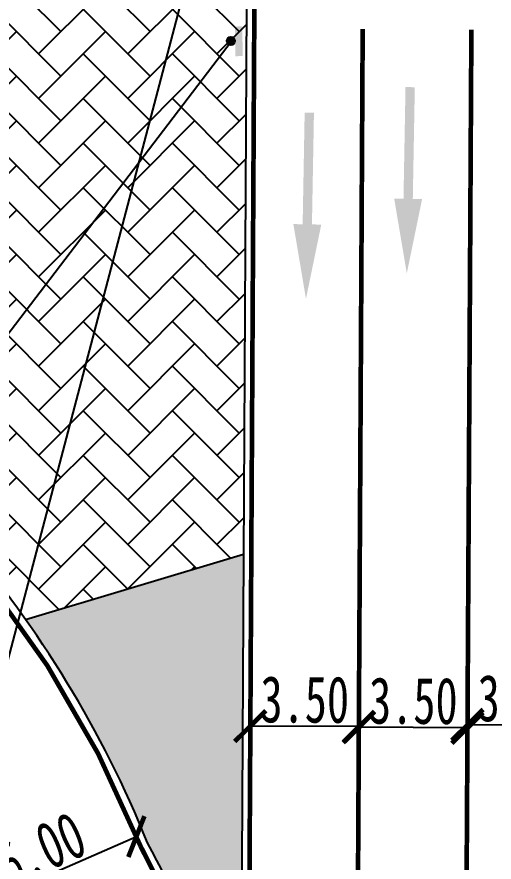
# Model space of a CAD drawing. Extents: x 54765 to 55687, y 61529 to 62330.
# Drawn here: x 55386.65 to 55402.03, y 61796.92 to 61824.15 of the extents above; entities that cross this region are included whole.
import ezdxf

# ---------------------------------------------------------------- set-up
doc = ezdxf.new("R2010")
doc.units = 0
doc.header["$LTSCALE"] = 10
doc.linetypes.add('JTSS01', pattern=[6, 2, -4])
doc.layers.get('0').update_dxf_attribs({"color": 251, "linetype": 'CONTINUOUS', "lineweight": 0})
doc.layers.get('DEFPOINTS').update_dxf_attribs({"linetype": 'CONTINUOUS'})
for name, color, linetype in [('@-交通信号', 7, 'CONTINUOUS'), ('@-设计标注', 7, 'CONTINUOUS'), ('@-隔离岛', 3, 'CONTINUOUS'), ('道路绿化带', 3, 'CONTINUOUS')]:
    doc.layers.add(name, color=color, linetype=linetype)
doc.layers.add('@-道路标线', color=7, linetype='CONTINUOUS', lineweight=0)
doc.styles.get("Standard").update_dxf_attribs({"font": 'simhei.ttf', "width": 0.7, "height": 1.5})
doc.dimstyles.get("Standard").update_dxf_attribs({"dimtxt": 3, "dimasz": 1, "dimexe": 1, "dimexo": 0.5, "dimgap": 0.1, "dimtad": 1, "dimdsep": 46, "dimtxsty": 'Standard', "dimblk": 'OBLIQUE', "dimcen": 0.09, "dimadec": 0, "dimazin": 1, "dimtfac": 1, "dimtofl": 0, "dimtmove": 0, "dimatfit": 2, "dimfxl": 1, "dimtolj": 1, "dimtzin": 0, "dimarcsym": 0})

# ---------------------------------------------------------------- blocks, each defined once
blk = doc.blocks.new('A$C3C3D2F93')
at = {"layer": '@-交通信号', "linetype": 'ByBlock', "lineweight": -3}
for points in [[(0.636612563422329, 0.3842590611756122, 1), (0.3716990666451812, 0.3842590611756122, 1)], [(0.9557559565391784, 1.4572398186e-06), (0.9610744601823172, 0.2359415198560555), (0.0053170975315879, 0.2574859704525352), (-1.4061115508e-06, 0.0215459078362983)]]:
    blk.add_hatch(color=14, dxfattribs=at).paths.add_polyline_path(points)
at = {"layer": '@-交通信号', "color": 14}
blk.add_circle((0.5041558150337551, 0.3842590611756122), 0.1324567483885739, dxfattribs=at)
blk = doc.blocks.new('_ArchTick')
at = {"color": 0, "linetype": 'ByBlock', "lineweight": 70, "const_width": 0.15}
blk.add_lwpolyline([(-0.5, -0.5), (0.5, 0.5)], dxfattribs=at)
blk = doc.blocks.new('*D89')
at = {"layer": '@-设计标注', "color": 0, "lineweight": -2, "transparency": 16777216}
for p, q in [((55401.17988697204, 61802.91151163979), (55401.1655487669, 61800.3432514457)), ((55404.67983242899, 61802.89197197786), (55404.66549422386, 61800.32371178378)), ((55404.67107698441, 61801.32369620005), (55401.17113152745, 61801.34323586198))]:
    blk.add_line(p, q, dxfattribs=at)
at = {"layer": 'DEFPOINTS', "color": 0, "transparency": 16777216}
for p in [(55401.18267835231, 61803.41150384792), (55404.68262380927, 61803.391964186), (55401.17113152745, 61801.34323586198)]:
    blk.add_point(p, dxfattribs=at)
at = {"layer": '@-设计标注', "color": 0, "lineweight": -2, "transparency": 16777216}
for p, rotation in [((55401.17113152745, 61801.34323586198), 179.6801297208813), ((55404.67107698441, 61801.32369620005), 359.6801297208813)]:
    blk.add_blockref('_ArchTick', p, dxfattribs=dict(at, rotation=rotation))
at = {"layer": '@-设计标注', "color": 0, "transparency": 16777216, "insert": (55402.92589664814, 61802.19187961981), "char_height": 1.5, "attachment_point": 5, "rotation": 359.6801297208813}
blk.add_mtext('\\A1;3.50', dxfattribs=at)
blk = doc.blocks.new('*D90')
at = {"layer": '@-设计标注', "color": 0, "lineweight": -2, "transparency": 16777216}
for p, q in [((55397.67994151508, 61802.9310513017), (55397.66505957274, 61800.26539686602)), ((55401.17988697203, 61802.91151163978), (55401.16500502969, 61800.2458572041)), ((55401.17058779024, 61801.24584162037), (55397.67064233329, 61801.26538128229))]:
    blk.add_line(p, q, dxfattribs=at)
at = {"layer": 'DEFPOINTS', "color": 0, "transparency": 16777216}
for p in [(55397.68273289536, 61803.43104350984), (55401.18267835231, 61803.41150384791), (55397.67064233329, 61801.26538128229)]:
    blk.add_point(p, dxfattribs=at)
at = {"layer": '@-设计标注', "color": 0, "lineweight": -2, "transparency": 16777216}
for p, rotation in [((55397.67064233329, 61801.26538128229), 179.6801297208806), ((55401.17058779024, 61801.24584162037), 359.6801297208806)]:
    blk.add_blockref('_ArchTick', p, dxfattribs=dict(at, rotation=rotation))
at = {"layer": '@-设计标注', "color": 0, "transparency": 16777216, "insert": (55399.42540745397, 61802.11402504013), "char_height": 1.5, "attachment_point": 5, "rotation": 359.6801297208806}
blk.add_mtext('\\A1;3.50', dxfattribs=at)
blk = doc.blocks.new('*D91')
at = {"layer": '@-设计标注', "color": 0, "lineweight": -2, "transparency": 16777216}
for p, q in [((55394.17999605815, 61802.95059096364), (55394.16522535431, 61800.30486157432)), ((55397.67994151509, 61802.93105130171), (55397.66517081125, 61800.2853219124)), ((55397.6707535718, 61801.28530632867), (55394.17080811486, 61801.3048459906))]:
    blk.add_line(p, q, dxfattribs=at)
at = {"layer": 'DEFPOINTS', "color": 0, "transparency": 16777216}
for p in [(55394.18278743843, 61803.45058317178), (55397.68273289537, 61803.43104350985), (55394.17080811486, 61801.3048459906)]:
    blk.add_point(p, dxfattribs=at)
at = {"layer": '@-设计标注', "color": 0, "lineweight": -2, "transparency": 16777216}
for p, rotation in [((55394.17080811486, 61801.3048459906), 179.68012972088), ((55397.6707535718, 61801.28530632867), 359.68012972088)]:
    blk.add_blockref('_ArchTick', p, dxfattribs=dict(at, rotation=rotation))
at = {"layer": '@-设计标注', "color": 0, "transparency": 16777216, "insert": (55395.92557323553, 61802.15348974843), "char_height": 1.5, "attachment_point": 5, "rotation": 359.68012972088}
blk.add_mtext('\\A1;3.50', dxfattribs=at)
blk = doc.blocks.new('*D106')
at = {"layer": '@-设计标注', "color": 0, "lineweight": -2, "transparency": 16777216}
for p, q in [((55390.43079875558, 61797.89608499171), (55390.09776013063, 61798.6611251161)), ((55384.99309255135, 61795.34830783744), (55390.49690196296, 61797.74423592013)), ((55384.92698934398, 61795.50015690902), (55384.59395071903, 61796.26519703341))]:
    blk.add_line(p, q, dxfattribs=at)
at = {"layer": 'DEFPOINTS', "color": 0, "transparency": 16777216}
for p in [(55390.49690196296, 61797.74423592013), (55390.63036967174, 61797.43764039372), (55385.12656026014, 61795.04171231104)]:
    blk.add_point(p, dxfattribs=at)
at = {"layer": '@-设计标注', "color": 0, "lineweight": -2, "transparency": 16777216}
for p, rotation in [((55390.49690196296, 61797.74423592013), 23.52454122954522), ((55384.99309255135, 61795.34830783744), 203.5245412295452)]:
    blk.add_blockref('_ArchTick', p, dxfattribs=dict(at, rotation=rotation))
at = {"layer": '@-设计标注', "color": 0, "transparency": 16777216, "insert": (55387.40236314491, 61797.33335428971), "char_height": 1.5, "attachment_point": 5, "rotation": 23.524541229545218}
blk.add_mtext('\\A1;6.00', dxfattribs=at)

msp = doc.modelspace()

# ---------------------------------------------------------------- hatches: boundary and pattern name
at = {"layer": '@-道路标线'}
for points in [[(55399.32275802276, 61821.88773749807), (55399.17278228719, 61821.89043527985), (55399.10803553426, 61818.29101756773), (55398.80808405572, 61818.29641313219), (55399.21484676807, 61815.88870798132), (55399.70793848348, 61818.28022644294), (55399.40798700759, 61818.28562200618), (55399.47273376217, 61821.88503971675)], [(55396.07188094132, 61821.06709824168), (55395.92190520575, 61821.06979602346), (55395.85715845282, 61817.47037831134), (55395.55720697428, 61817.4757738758), (55395.96396968664, 61815.06806872493), (55396.45706140204, 61817.45958718655), (55396.15710992615, 61817.46498274979), (55396.22185668074, 61821.06440046036)]]:
    msp.add_hatch(color=7, dxfattribs=at).paths.add_polyline_path(points)
at = {"layer": '@-隔离岛'}
h = msp.add_hatch(dxfattribs=at)
h.set_pattern_fill('GRASS', color=256, scale=0.02, angle=-1.6576033e-09)
h.set_pattern_definition([(90, (0, 0), (-0.3592102447896078, 0.3592102448103922), [0.09525, -0.6231704896]), (44.9999999983424, (0, 0), (-0.3592102448323739, 0.3592102448531583), [0.09525, -0.41275]), (134.9999999983424, (0, 0), (-0.3592102448531583, -0.3592102448323739), [0.09525, -0.41275])])
h.paths.add_polyline_path([(55444.10514285997, 61840.38388635428, 0.7139306444461481), (55443.61274803677, 61841.19139630612), (55440.88785769969, 61840.59119495803), (55441.15597058686, 61836.38073565691, -0.02876485605294558)])
h.paths.add_polyline_path([(55435.23547748455, 61824.37676162309), (55430.0528191985, 61824.85185737841), (55429.98375845196, 61812.48155847184, 0.8710428831003636), (55430.96416244819, 61812.34018676951, -0.03008971087652942)])
h.paths.add_polyline_path([(55442.78893150797, 61865.20696596892), (55441.02336005426, 61859.18158453481), (55448.5185854714, 61860.69430665345, 0.7164260041423018), (55448.6397499325, 61861.63338278389, -0.04629742195586664)])
h.paths.add_polyline_path([(55430.42084586166, 61881.42664972704, 0.8285064616931237), (55429.45522602546, 61881.2449800717), (55429.44424390991, 61870.94788756531), (55435.30254092203, 61872.66920678309, -0.06787291976551854)])
h.paths.add_polyline_path([(55387.15296973826, 61846.50658997761, -0.01682260308834378), (55385.10960400281, 61843.6673224002, 0.7663081273139865), (55385.69416682661, 61842.89878093391), (55387.97490389748, 61843.77727763189)])
h.paths.add_polyline_path([(55394.6827460511, 61860.18576641726, 0.8629105261833853), (55393.7043296206, 61860.33161811279, -0.02035316220079489), (55392.31070561335, 61856.33597833815), (55394.67798064442, 61855.85544468054)])
h.paths.add_polyline_path([(55380.29802366403, 61824.50053930139, 0.01119870181116262), (55368.47824879449, 61818.83995125689, 0.6892699878488552), (55368.57638994783, 61817.91057431256, -0.07243047048160253), (55376.06535742449, 61814.71583220279, -0.02570269051202193), (55379.08644983965, 61812.7203629526)])
h.paths.add_polyline_path([(55393.95172697181, 61806.84373141722), (55386.92239806412, 61804.7408003946, -0.05838258533084271), (55390.85681724678, 61797.54454814595, -0.04415140295333281), (55392.90014160256, 61792.84565164307, 0.8483191313043364), (55393.87444547039, 61793.00106408539)])
h = msp.add_hatch(dxfattribs=at)
h.set_pattern_fill('AR-HBONE', color=30, scale=0.01, angle=-1.6576033e-09, style=0)
h.set_pattern_definition([(44.9999999983424, (0, 0), (4.156886443366873e-11, 1.436840979371065), [3.048, -1.016]), (134.9999999983424, (0.7184200000207843, 0.7184199999792156), (4.156886443366873e-11, 1.436840979371065), [3.048, -1.016])])
h.paths.add_polyline_path([(55394.07239679051, 61828.45811683485, 0.5320472370406927), (55392.35941244733, 61829.62618419688, 0.01119870181118014), (55380.29802366403, 61824.50053930139), (55379.08644983965, 61812.7203629526, -0.07984631107610393), (55386.92239806412, 61804.7408003946), (55393.95172697181, 61806.84373141722)])
h.paths.add_polyline_path([(55441.15597058686, 61836.38073565691), (55440.88785769969, 61840.59119495803), (55431.10297324162, 61838.43591525276, 0.3504799632391637), (55430.12187994504, 61837.22215628499), (55430.0528191985, 61824.85185737841), (55435.23547748455, 61824.37676162309, -0.01114569056572575), (55437.18097882807, 61828.69321170265, -0.05015123629595979)])
h.paths.add_polyline_path([(55442.78893150797, 61865.20696596892, -0.0715934756689752), (55435.30254092203, 61872.66920678309), (55429.44424390991, 61870.94788756531), (55429.43083005989, 61858.37074302078, 0.4741481752471091), (55430.92812402084, 61857.144115881), (55441.02336005426, 61859.18158453481)])
h.paths.add_polyline_path([(55394.67798064442, 61855.85544468054), (55392.31070561335, 61856.33597833815, -0.05352022475963503), (55387.15296973826, 61846.50658997761), (55387.97490389748, 61843.77727763189), (55393.86776830686, 61846.04709732808, 0.3098922190945812), (55394.66846895876, 61847.21218252694)])

# ---------------------------------------------------------------- linework, layer by layer
at = {"layer": '@-交通信号', "linetype": 'Continuous'}
for p, q in [((55393.12833704555, 61829.16112038805), (55383.93012089367, 61794.2605375128)), ((55393.58772328298, 61823.39166500077), (55373.64294865765, 61797.29914630781))]:
    msp.add_line(p, q, dxfattribs=at)
at = {"layer": '@-道路标线', "color": 7, "linetype": 'Continuous', "const_width": 0.1499999999999999, "flags": 128}
msp.add_lwpolyline([(55394.32239289457, 61828.45672114472), (55394.12444157446, 61792.99966839526, -0.8483191313226947), (55392.66298577272, 61792.76654973179, 0.04427614454217461), (55390.63036967174, 61797.43764039372, 0.165288191362802), (55375.93680127267, 61814.5014094986, 0.07244784388135656), (55368.51245548478, 61817.66888777087, -0.6892699878601706), (55368.36524375476, 61819.06295318736, -0.02240021285368394), (55392.26681168275, 61829.85840197915, -0.532047237041986)], format="xyb", close=True, dxfattribs=at)
at = {"layer": '@-道路标线', "color": 7, "linetype": 'JTSS01', "ltscale": 0.1, "flags": 128}
for points in [[(55397.79218100433, 61823.76520055506, 0.1499999999999999, 0.1499999999999999, 0), (55397.55781765012, 61781.05621702616, 0.1499999999999999, 0.1499999999999999, 0), (55397.55190378364, 61780.0614004353, 0.1499999999999999, 0.1499999999999999, 0), (55397.5456180379, 61779.0667816726, 0.1499999999999999, 0.1499999999999999, 0), (55397.53894676192, 61778.07236335355, 0.1499999999999999, 0.1499999999999999, 0), (55397.53187629981, 61777.07814572436, 0.1499999999999999, 0.1499999999999999, 0), (55397.5243930041, 61776.0841290497, 0.1499999999999999, 0.1499999999999999, 0), (55397.51648323576, 61775.09031361056, 0.1499999999999999, 0.1499999999999999, 0), (55397.50813336429, 61774.09669970514, 0.1499999999999999, 0.1499999999999999, 0), (55397.4993297676, 61773.10328765124, 0.1499999999999999, 0.1499999999999999, 0), (55397.4900588321, 61772.11007778474, 0.1499999999999999, 0.1499999999999999, 0), (55397.48030695279, 61771.11707046042, 0.1499999999999999, 0.1499999999999999, 0), (55397.47006053321, 61770.12426605327, 0.1499999999999999, 0.1499999999999999, 0), (55397.45930598542, 61769.13166495935, 0.1499999999999999, 0.1499999999999999, 0), (55397.44802973014, 61768.13926759514, 0.1499999999999999, 0.1499999999999999, 0), (55397.43621819672, 61767.14707439832, 0.1499999999999999, 0.1499999999999999, 0), (55397.42385782316, 61766.15508582953, 0.1499999999999999, 0.1499999999999999, 0), (55397.41093505614, 61765.1633023719, 0.1499999999999999, 0.1499999999999999, 0), (55397.39743635109, 61764.17172453125, 0.1499999999999999, 0.1499999999999999, 0), (55397.3833481722, 61763.18035283768, 0.1499999999999999, 0.1499999999999999, 0), (55397.36865699245, 61762.18918784579, 0.1499999999999999, 0.1499999999999999, 0), (55397.35334929369, 61761.19823013435, 0.1499999999999999, 0.1499999999999999, 0), (55397.33741156659, 61760.20748030877, 0.1499999999999999, 0.1499999999999999, 0), (55397.32083031075, 61759.21693899934, 0.1499999999999999, 0.1499999999999999, 0), (55397.30359203479, 61758.22660686279, 0.1499999999999999, 0.1499999999999999, 0), (55397.28568325627, 61757.23648458473, 0.1499999999999999, 0.1499999999999999, 0), (55397.2670905018, 61756.24657287649, 0.1499999999999999, 0.1499999999999999, 0), (55397.24780030713, 61755.25687247841, 0.1499999999999999, 0.1499999999999999, 0), (55397.22779921717, 61754.26738415926, 0.1499999999999999, 0.1499999999999999, 0), (55397.20707378598, 61753.27810871803, 0.1499999999999999, 0.1499999999999999, 0), (55397.18561057692, 61752.28904698231, 0.1499999999999999, 0.1499999999999999, 0), (55397.16339616265, 61751.30019981103, 0.1499999999999999, 0.1499999999999999, 0), (55397.14041712523, 61750.31156809338, 0.1499999999999999, 0.1499999999999999, 0), (55397.11666005611, 61749.32315275091, 0.1499999999999999, 0.1499999999999999, 0), (55397.09211155626, 61748.33495473648, 0.1499999999999999, 0.1499999999999999, 0), (55397.06675823623, 61747.34697503546, 0.1499999999999999, 0.1499999999999999, 0), (55397.04058671618, 61746.35921466698, 0.1499999999999999, 0.1499999999999999, 0), (55397.01358362599, 61745.37167468312, 0.1499999999999999, 0.1499999999999999, 0), (55396.98573560531, 61744.38435617105, 0.1499999999999999, 0.1499999999999999, 0), (55396.95702930361, 61743.39726025206, 0.1499999999999999, 0.1499999999999999, 0), (55396.92745138031, 61742.41038808245, 0.1499999999999999, 0.1499999999999999, 0), (55396.89698850484, 61741.42374085505, 0.1499999999999999, 0.1499999999999999, 0), (55396.86562735671, 61740.437319799, 0.1499999999999999, 0.1499999999999999, 0), (55396.83335462556, 61739.45112617999, 0.1499999999999999, 0.1499999999999999, 0), (55396.80015701134, 61738.46516130096, 0.1499999999999999, 0.1499999999999999, 0), (55396.76602122434, 61737.47942650358, 0.1499999999999999, 0.1499999999999999, 0), (55396.73093398525, 61736.49392316739, 0.1499999999999999, 0.1499999999999999, 0), (55396.69488659565, 61735.50877763196, 0.1499999999999999, 0.1499999999999999, 0), (55396.65807532574, 61734.52955561483, 0.1499999999999999, 0.1499999999999999, 0), (55396.62006282369, 61733.54482385918, 0.1499999999999999, 0.1499999999999999, 0), (55396.58104656749, 61732.56034152777, 0.1499999999999999, 0.1499999999999999, 0), (55396.5410128767, 61731.57609809034, 0.1499999999999999, 0.1499999999999999, 0), (55396.49994853845, 61730.59209523664, 0.1499999999999999, 0.1499999999999999, 0), (55396.45784035125, 61729.60833459871, 0.1499999999999999, 0.1499999999999999, 0), (55396.41467512627, 61728.6248178825, 0.1499999999999999, 0.1499999999999999, 0), (55396.37043968607, 61727.64154683839, 0.1499999999999999, 0.1499999999999999, 0), (55396.32512086462, 61726.65852325959, 0.1499999999999999, 0.1499999999999999, 0), (55396.27870550765, 61725.67574898427, 0.1499999999999999, 0.1499999999999999, 0), (55396.23118047247, 61724.69322589529, 0.1499999999999999, 0.1499999999999999, 0), (55396.18253262842, 61723.71095592047, 0.1499999999999999, 0.1499999999999999, 0), (55396.13274885679, 61722.72894103427, 0.1499999999999999, 0.1499999999999999, 0), (55396.08181605102, 61721.74718325693, 0.1499999999999999, 0.1499999999999999, 0), (55396.02972111692, 61720.7656846564, 0.1499999999999999, 0.1499999999999999, 0), (55395.97645097254, 61719.78444734775, 0.1499999999999999, 0.1499999999999999, 0), (55395.92199254866, 61718.80347349345, 0.1499999999999999, 0.1499999999999999, 0), (55395.86633278876, 61717.82276530534, 0.1499999999999999, 0.1499999999999999, 0), (55395.80945864919, 61716.84232504449, 0.1499999999999999, 0.1499999999999999, 0), (55395.7513570992, 61715.86215502045, 0.1499999999999999, 0.1499999999999999, 0), (55395.69201512144, 61714.88225759355, 0.1499999999999999, 0.1499999999999999, 0), (55395.63141971172, 61713.90263517514, 0.1499999999999999, 0.1499999999999999, 0), (55395.56955787947, 61712.92329022664, 0.1499999999999999, 0.1499999999999999, 0), (55395.50641664772, 61711.94422526172, 0.1499999999999999, 0.1499999999999999, 0), (55395.44198305344, 61710.96544284617, 0.1499999999999999, 0.1499999999999999, 0), (55395.37624414756, 61709.98694559836, 0.1499999999999999, 0.1499999999999999, 0), (55395.30918699522, 61709.00873618974, 0.1499999999999999, 0.1499999999999999, 0), (55395.24079867599, 61708.03081734562, 0.1499999999999999, 0.1499999999999999, 0), (55395.17106628392, 61707.0531918453, 0.1499999999999999, 0.1499999999999999, 0), (55395.09997692789, 61706.0758625224, 0.1499999999999999, 0.1499999999999999, 0), (55395.02751773178, 61705.09883226666, 0.1499999999999999, 0.1499999999999999, 0), (55394.9536758345, 61704.12210402267, 0.1499999999999999, 0.1499999999999999, 0), (55394.87843839045, 61703.14568079141, 0.1499999999999999, 0.1499999999999999, 0), (55394.80179256947, 61702.16956563097, 0.1499999999999999, 0.1499999999999999, 0), (55394.72372555722, 61701.19376165577, 0.1499999999999999, 0.1499999999999999, 0), (55394.64422455538, 61700.21827203884, 0.1499999999999999, 0.1499999999999999, 0), (55394.56327678176, 61699.24310001107, 0.1499999999999999, 0.1499999999999999, 0), (55394.48086947056, 61698.26824886158, 0.1499999999999999, 0.1499999999999999, 0), (55394.39698987272, 61697.2937219391, 0.1499999999999999, 0.1499999999999999, 0), (55394.31162525598, 61696.31952265222, 0.1499999999999999, 0.1499999999999999, 0), (55394.22476290519, 61695.34565446913, 0.1499999999999999, 0.1499999999999999, 0), (55394.13639012255, 61694.37212091916, 0.1499999999999999, 0.1499999999999999, 0), (55394.0464942278, 61693.39892559248, 0.1499999999999999, 0.1499999999999999, 0), (55393.95506255857, 61692.426072141, 0.1499999999999999, 0.1499999999999999, 0), (55393.86208247047, 61691.45356427877, 0.1499999999999999, 0.1499999999999999, 0), (55393.76754133752, 61690.48140578232, 0.1499999999999999, 0.1499999999999999, 0), (55393.67142655225, 61689.50960049137, 0.1499999999999999, 0.1499999999999999, 0), (55393.57372694917, 61688.5381190113, 0.1499999999999999, 0.1499999999999999, -0.0651309332899972), (55358.76157068348, 61540.6222816451, 0, 0, 0)], [(55401.29617826404, 61823.74161508239, 0.1499999999999999, 0.1499999999999999, 0), (55401.05776310707, 61781.03667736424, 0.1499999999999999, 0.1499999999999999, 0), (55401.05184194643, 61780.04059522725, 0.1499999999999999, 0.1499999999999999, 0), (55401.04554815171, 61779.04466384201, 0.1499999999999999, 0.1499999999999999, 0), (55401.03886800867, 61778.04888428687, 0.1499999999999999, 0.1499999999999999, 0), (55401.03178780468, 61777.05325680963, 0.1499999999999999, 0.1499999999999999, 0), (55401.02429383354, 61776.05778167553, 0.1499999999999999, 0.1499999999999999, 0), (55401.01637239542, 61775.06245916629, 0.1499999999999999, 0.1499999999999999, 0), (55401.00800979705, 61774.06728958107, 0.1499999999999999, 0.1499999999999999, 0), (55400.9991923515, 61773.07227323826, 0.1499999999999999, 0.1499999999999999, 0), (55400.98990637833, 61772.07741047465, 0.1499999999999999, 0.1499999999999999, 0), (55400.98013820367, 61771.08270164618, 0.1499999999999999, 0.1499999999999999, 0), (55400.96987416015, 61770.0881471289, 0.1499999999999999, 0.1499999999999999, 0), (55400.95910058692, 61769.09374731989, 0.1499999999999999, 0.1499999999999999, 0), (55400.94780382972, 61768.09950263696, 0.1499999999999999, 0.1499999999999999, 0), (55400.93597024096, 61767.1054135193, 0.1499999999999999, 0.1499999999999999, 0), (55400.92358617963, 61766.11148042887, 0.1499999999999999, 0.1499999999999999, 0), (55400.91063801137, 61765.11770385036, 0.1499999999999999, 0.1499999999999999, 0), (55400.89711210857, 61764.12408429139, 0.1499999999999999, 0.1499999999999999, 0), (55400.88299485037, 61763.13062228393, 0.1499999999999999, 0.1499999999999999, 0), (55400.86827262263, 61762.13731838437, 0.1499999999999999, 0.1499999999999999, 0), (55400.85293181808, 61761.14417317374, 0.1499999999999999, 0.1499999999999999, 0), (55400.83695883625, 61760.15118725954, 0.1499999999999999, 0.1499999999999999, 0), (55400.82034008358, 61759.15836127449, 0.1499999999999999, 0.1499999999999999, 0), (55400.8030619735, 61758.16569587805, 0.1499999999999999, 0.1499999999999999, 0), (55400.78511092634, 61757.17319175816, 0.1499999999999999, 0.1499999999999999, 0), (55400.76647336951, 61756.18084962924, 0.1499999999999999, 0.1499999999999999, 0), (55400.74713573746, 61755.18867023462, 0.1499999999999999, 0.1499999999999999, 0), (55400.72708447184, 61754.19665434642, 0.1499999999999999, 0.1499999999999999, 0), (55400.70630602141, 61753.20480276678, 0.1499999999999999, 0.1499999999999999, 0), (55400.68478684221, 61752.21311632712, 0.1499999999999999, 0.1499999999999999, 0), (55400.66251339755, 61751.22159589006, 0.1499999999999999, 0.1499999999999999, 0), (55400.63947215813, 61750.23024234891, 0.1499999999999999, 0.1499999999999999, 0), (55400.61564960201, 61749.2390566293, 0.1499999999999999, 0.1499999999999999, 0), (55400.59103221475, 61748.24803968861, 0.1499999999999999, 0.1499999999999999, 0), (55400.56560648949, 61747.25719251706, 0.1499999999999999, 0.1499999999999999, 0), (55400.53935892694, 61746.26651613852, 0.1499999999999999, 0.1499999999999999, 0), (55400.51227603553, 61745.2760116105, 0.1499999999999999, 0.1499999999999999, 0), (55400.4843443314, 61744.28568002534, 0.1499999999999999, 0.1499999999999999, 0), (55400.45555033854, 61743.29552251018, 0.1499999999999999, 0.1499999999999999, 0), (55400.42588058887, 61742.30554022741, 0.1499999999999999, 0.1499999999999999, 0), (55400.39532162227, 61741.31573437608, 0.1499999999999999, 0.1499999999999999, 0), (55400.3638599867, 61740.32610619182, 0.1499999999999999, 0.1499999999999999, 0), (55400.33148223826, 61739.33665694723, 0.1499999999999999, 0.1499999999999999, 0), (55400.29817494132, 61738.34738795261, 0.1499999999999999, 0.1499999999999999, 0), (55400.26392466855, 61737.35830055697, 0.1499999999999999, 0.1499999999999999, 0), (55400.22871800108, 61736.36939614781, 0.1499999999999999, 0.1499999999999999, 0), (55400.19254609879, 61735.38080107128, 0.1499999999999999, 0.1499999999999999, 0), (55400.15553871929, 61734.39631547889, 0.1499999999999999, 0.1499999999999999, 0), (55400.11738867123, 61733.40802052902, 0.1499999999999999, 0.1499999999999999, 0), (55400.07822900192, 61732.41991950904, 0.1499999999999999, 0.1499999999999999, 0), (55400.03804615339, 61731.43200897243, 0.1499999999999999, 0.1499999999999999, 0), (55399.99682675947, 61730.44429060236, 0.1499999999999999, 0.1499999999999999, 0), (55399.95455746434, 61729.4567660493, 0.1499999999999999, 0.1499999999999999, 0), (55399.91122492254, 61728.46943703044, 0.1499999999999999, 0.1499999999999999, 0), (55399.86681579795, 61727.48230530746, 0.1499999999999999, 0.1499999999999999, 0), (55399.82131676391, 61726.49537268568, 0.1499999999999999, 0.1499999999999999, 0), (55399.7747145035, 61725.50864101553, 0.1499999999999999, 0.1499999999999999, 0), (55399.72699570937, 61724.52211219275, 0.1499999999999999, 0.1499999999999999, 0), (55399.67814708422, 61723.53578815862, 0.1499999999999999, 0.1499999999999999, 0), (55399.62815534069, 61722.54967090128, 0.1499999999999999, 0.1499999999999999, 0), (55399.57700720157, 61721.56376245542, 0.1499999999999999, 0.1499999999999999, 0), (55399.52468940001, 61720.57806490367, 0.1499999999999999, 0.1499999999999999, 0), (55399.47118867946, 61719.59258037644, 0.1499999999999999, 0.1499999999999999, 0), (55399.41649179406, 61718.60731105228, 0.1499999999999999, 0.1499999999999999, 0), (55399.36058550867, 61717.62225915933, 0.1499999999999999, 0.1499999999999999, 0), (55399.30345659902, 61716.63742697552, 0.1499999999999999, 0.1499999999999999, 0), (55399.24509185179, 61715.65281682817, 0.1499999999999999, 0.1499999999999999, 0), (55399.18547806503, 61714.66843109566, 0.1499999999999999, 0.1499999999999999, 0), (55399.12460204801, 61713.684272208, 0.1499999999999999, 0.1499999999999999, 0), (55399.06245062158, 61712.70034264606, 0.1499999999999999, 0.1499999999999999, 0), (55398.99901061828, 61711.71664494344, 0.1499999999999999, 0.1499999999999999, 0), (55398.93426888255, 61710.73318168656, 0.1499999999999999, 0.1499999999999999, 0), (55398.86821227084, 61709.74995551499, 0.1499999999999999, 0.1499999999999999, 0), (55398.80082765185, 61708.76696912212, 0.1499999999999999, 0.1499999999999999, 0), (55398.7321019067, 61707.78422525579, 0.1499999999999999, 0.1499999999999999, 0), (55398.66202192906, 61706.80172671858, 0.1499999999999999, 0.1499999999999999, 0), (55398.59057462544, 61705.81947636823, 0.1499999999999999, 0.1499999999999999, 0), (55398.5177469154, 61704.837477119, 0.1499999999999999, 0.1499999999999999, 0), (55398.44352573153, 61703.85573194099, 0.1499999999999999, 0.1499999999999999, 0), (55398.36789801998, 61702.87424386137, 0.1499999999999999, 0.1499999999999999, 0), (55398.29085074039, 61701.89301596507, 0.1499999999999999, 0.1499999999999999, 0), (55398.21237086625, 61700.91205139436, 0.1499999999999999, 0.1499999999999999, 0), (55398.13244538512, 61699.93135335064, 0.1499999999999999, 0.1499999999999999, 0), (55398.05106129871, 61698.95092509406, 0.1499999999999999, 0.1499999999999999, 0), (55397.96820562324, 61697.97076994402, 0.1499999999999999, 0.1499999999999999, 0), (55397.88386538967, 61696.99089128012, 0.1499999999999999, 0.1499999999999999, 0), (55397.79802764385, 61696.01129254269, 0.1499999999999999, 0.1499999999999999, 0), (55397.71067944675, 61695.03197723268, 0.1499999999999999, 0.1499999999999999, 0), (55397.62180787484, 61694.05294891288, 0.1499999999999999, 0.1499999999999999, 0), (55397.53140002011, 61693.07421120796, 0.1499999999999999, 0.1499999999999999, 0), (55397.43944299058, 61692.09576780517, 0.1499999999999999, 0.1499999999999999, 0), (55397.3459239103, 61691.11762245478, 0.1499999999999999, 0.1499999999999999, 0), (55397.25082991977, 61690.13977897064, 0.1499999999999999, 0.1499999999999999, 0), (55397.15414817617, 61689.1622412306, 0.1499999999999999, 0.1499999999999999, 0), (55397.05586688498, 61688.18498806184, 0.1499999999999999, 0.1499999999999999, -0.06513093328999565), (55362.03569944272, 61539.38531726892, 0, 0, 0)]]:
    msp.add_lwpolyline(points, format="xyseb", dxfattribs=at)
at = {"layer": '@-道路标线', "color": 7, "linetype": 'Continuous', "const_width": 0.1499999999999999, "flags": 128}
msp.add_lwpolyline([(55387.06248959045, 61781.86738495716, 0.2055906212620749), (55379.8738613985, 61803.58158354249, 0.2055906212620749)], format="xyb", dxfattribs=at)
at = {"layer": '道路绿化带'}
msp.add_lwpolyline([(55394.07239679051, 61828.45811683486), (55393.87444547039, 61793.0010640854, -0.8483191313247016), (55392.90014160256, 61792.84565164308, 0.0441514029532325), (55390.85681724678, 61797.54454814595, 0.1651685455177244), (55376.06535742449, 61814.71583220279, 0.07243047048153863), (55368.57638994784, 61817.91057431256, -0.6892699878541152), (55368.47824879449, 61818.83995125689, -0.02240021285368391), (55392.35941244732, 61829.62618419687, -0.5320472370432198)], format="xyb", close=True, dxfattribs=at)
msp.add_lwpolyline([(55386.92239806412, 61804.7408003946), (55393.95172697181, 61806.84373141722)], dxfattribs=at)

# ---------------------------------------------------------------- block references
at = {"layer": '@-交通信号', "rotation": 92.43014711085091}
msp.add_blockref('A$C3C3D2F93', (55393.94853204812, 61822.88949766182), dxfattribs=at)

# ---------------------------------------------------------------- dimensions: what is measured, and where the dimension line sits
at = {"layer": '@-设计标注'}
for p1, p2, distance, picture, middle in [((55397.68273289537, 61803.43104350985), (55394.18278743843, 61803.45058317177), 2.14577062027835, '*D91', (55395.92557323553, 61802.15348974843)), ((55401.18267835231, 61803.41150384792), (55397.68273289537, 61803.43104350985), 2.1656959771818327, '*D90', (55399.42540745397, 61802.11402504013)), ((55404.68262380927, 61803.391964186), (55401.18267835231, 61803.41150384792), 2.0683002177685594, '*D89', (55402.92589664814, 61802.19187961981)), ((55385.12656026015, 61795.04171231105), (55390.63036967174, 61797.43764039373), 0.3343866715303509, '*D106', (55387.40236314491, 61797.33335428971))]:
    dim = msp.add_aligned_dim(p1=p1, p2=p2, distance=distance, dimstyle='Standard', override={"dimtxt": 1.5, "dimzin": 0, "dimblk": 'ArchTick', "dimtix": 1, "dimtmove": 1}, dxfattribs=at)
    dim.commit()
    dim.dimension.update_dxf_attribs({"geometry": picture, "text_midpoint": middle})

doc.saveas('drawing.dxf')
